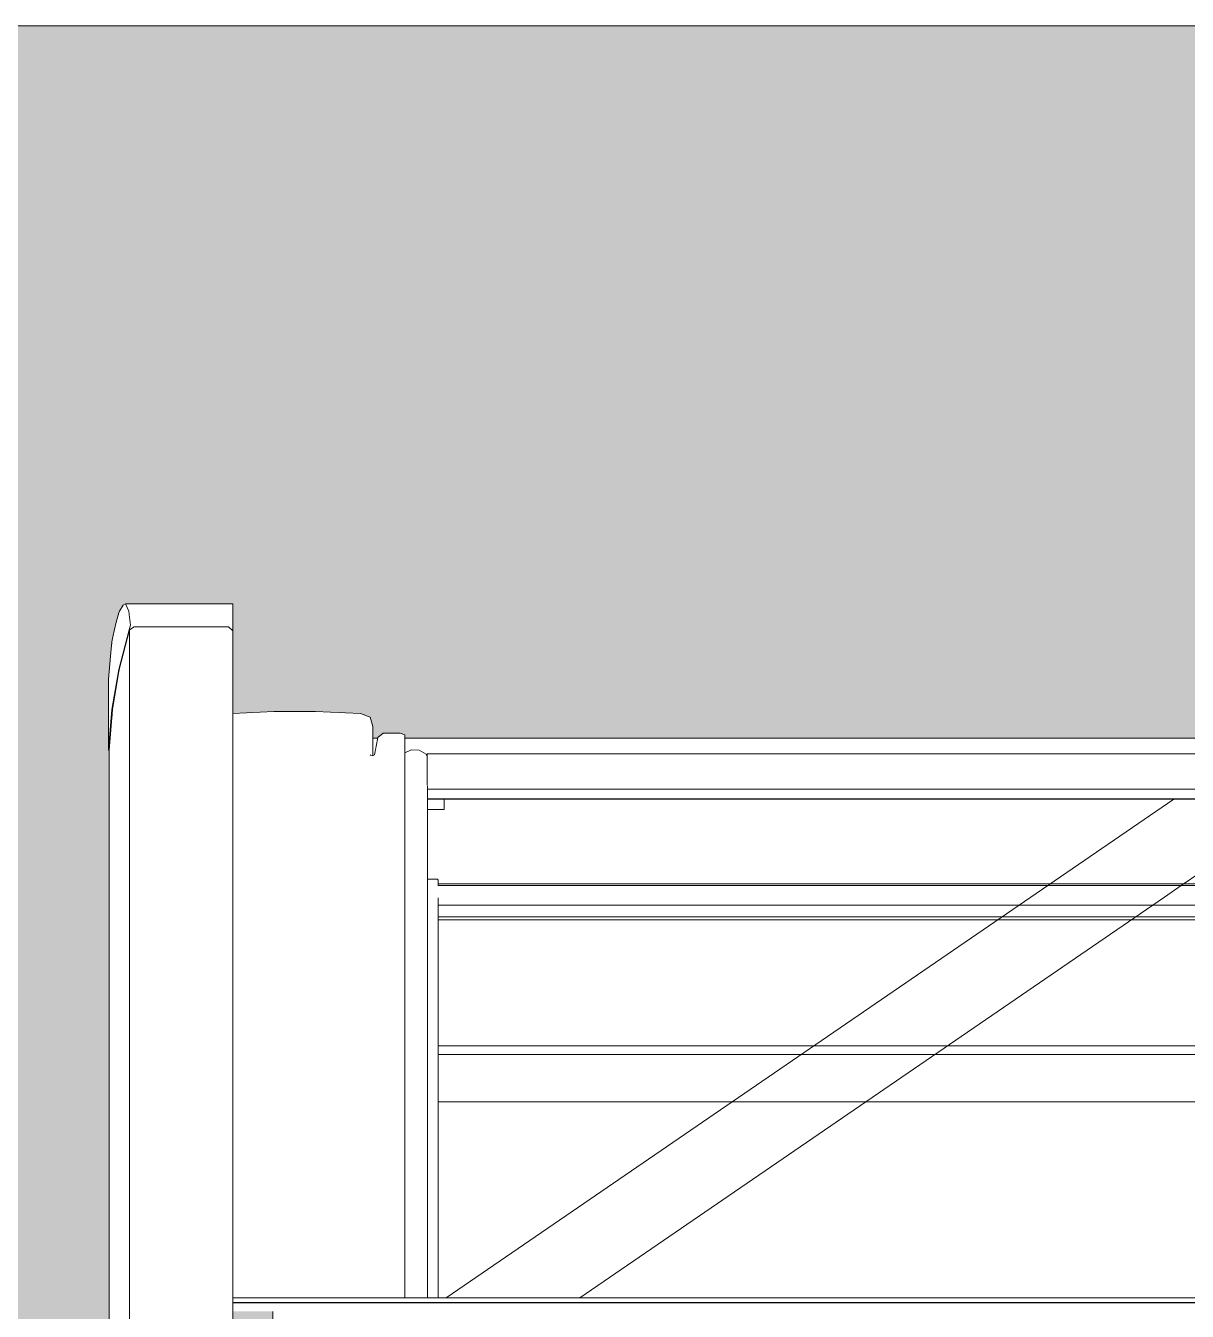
# Model space of a CAD drawing. Header units: metres. Extents: x -208 to 1512, y -277 to 123.
# Drawn here: x 7.712 to 8.165, y -0.899 to -0.399 of the extents above; entities that cross this region are included whole.
import ezdxf

# ---------------------------------------------------------------- set-up
doc = ezdxf.new("R2010")
doc.units = ezdxf.units.M
doc.header["$MEASUREMENT"] = 0
doc.linetypes.add('Wipeout_Contour', pattern=[1, 0, -1])
doc.layers.add('325 Dachfenster', color=7, linetype='Continuous')
doc.layers.add('330 Dachaufbau', color=7, linetype='Continuous')

# ---------------------------------------------------------------- blocks, each defined once
blk = doc.blocks.new('Dachfläche_7_4', base_point=(6.325, -0.39851))
at = {"layer": '330 Dachaufbau', "color": 7, "linetype": 'Continuous', "lineweight": 18, "flags": 128}
blk.add_lwpolyline([(6.325, -0.39851), (12.655, -0.39851)], dxfattribs=at)
at = {"color": 254, "linetype": 'Wipeout_Contour', "lineweight": 0, "ltscale": 38.158556}
blk.add_wipeout([(11.16835, -0.73222), (7.80835, -0.73222), (7.80835, -0.76511), (11.16835, -0.76511)], dxfattribs=at).dxf.layer = '330 Dachaufbau'
at = {"layer": '330 Dachaufbau', "linetype": 'Continuous', "lineweight": 0, "true_color": 0x000000}
h = blk.add_hatch(color=18, dxfattribs=at)
h.paths.add_polyline_path([(6.325, -0.39851), (6.325, -1.51148), (12.655, -1.51148), (12.655, -0.39851)])
h.paths.add_polyline_path([(7.80835, -1.24173), (7.80835, -0.73222), (11.16835, -0.73222), (11.16835, -1.24173)], flags=0)
at = {"layer": '330 Dachaufbau', "color": 7, "linetype": 'Continuous', "lineweight": 18, "flags": 128}
blk.add_lwpolyline([(11.16835, -0.73222), (7.80835, -0.73222)], dxfattribs=at)
at = {"color": 254, "linetype": 'Wipeout_Contour', "lineweight": 0, "ltscale": 38.186837}
blk.add_wipeout([(11.16835, -0.8121), (7.80835, -0.8121), (7.80835, -0.83559), (11.16835, -0.83559)], dxfattribs=at).dxf.layer = '330 Dachaufbau'
at = {"layer": '330 Dachaufbau', "color": 7, "linetype": 'Continuous', "lineweight": 18, "flags": 128}
blk.add_lwpolyline([(7.80835, -0.83559), (11.16835, -0.83559)], dxfattribs=at)
at = {"color": 254, "linetype": 'Wipeout_Contour', "lineweight": 0, "ltscale": 38.173574}
blk.add_wipeout([(11.16835, -0.76511), (7.80835, -0.76511), (7.80835, -0.8121), (11.16835, -0.8121)], dxfattribs=at).dxf.layer = '330 Dachaufbau'
at = {"layer": '330 Dachaufbau', "color": 7, "linetype": 'Continuous', "lineweight": 18, "flags": 128}
blk.add_lwpolyline([(7.80835, -0.73222), (7.80835, -1.24173)], dxfattribs=at)
blk = doc.blocks.new('VELUX SlopeRoofBundle[15]_4')
at = {"color": 254, "linetype": 'Wipeout_Contour', "lineweight": 0, "ltscale": 38.780738}
blk.add_wipeout([(7.7443, -0.65301), (7.7443, -0.68065), (7.7456, -0.66489), (7.7456, -0.63845), (7.74507, -0.64404)], dxfattribs=at).dxf.layer = '325 Dachfenster'
at = {"color": 254, "linetype": 'Wipeout_Contour', "lineweight": 0, "ltscale": 31.430257}
blk.add_wipeout([(7.7928, -0.67429), (7.7928, -0.89401), (7.8087, -0.89401), (7.8087, -0.67361)], dxfattribs=at).dxf.layer = '325 Dachfenster'
at = {"color": 254, "linetype": 'Wipeout_Contour', "lineweight": 0, "ltscale": 31.660687}
blk.add_wipeout([(7.8579, -0.674), (7.8579, -0.89401), (7.8598, -0.89401), (7.8598, -0.67466)], dxfattribs=at).dxf.layer = '325 Dachfenster'
at = {"color": 254, "linetype": 'Wipeout_Contour', "lineweight": 0, "ltscale": 48.060833}
blk.add_wipeout([(7.8463, -0.68263), (7.8463, -0.89401), (7.8471, -0.89401), (7.8471, -0.68293), (7.8464, -0.68268), (7.8464, -0.68267)], dxfattribs=at).dxf.layer = '325 Dachfenster'
at = {"color": 254, "linetype": 'Wipeout_Contour', "lineweight": 0, "ltscale": 32.864357}
blk.add_wipeout([(7.8685, -0.69273), (8.4715, -0.69273), (8.4715, -0.68952), (7.8685, -0.68952)], dxfattribs=at).dxf.layer = '325 Dachfenster'
at = {"color": 254, "linetype": 'Wipeout_Contour', "lineweight": 0, "ltscale": 32.867305}
blk.add_wipeout([(7.8686, -0.69965), (7.8686, -0.69974), (8.4714, -0.69974), (8.4714, -0.69965)], dxfattribs=at).dxf.layer = '325 Dachfenster'
at = {"color": 254, "linetype": 'Wipeout_Contour', "lineweight": 0, "ltscale": 31.609063}
blk.add_wipeout([(7.8443, -0.67577), (7.8443, -0.89401), (7.8463, -0.89401), (7.8463, -0.68263)], dxfattribs=at).dxf.layer = '325 Dachfenster'
at = {"color": 254, "linetype": 'Wipeout_Contour', "lineweight": 0, "ltscale": 32.866727}
blk.add_wipeout([(7.8686, -0.69624), (7.8686, -0.69965), (8.4714, -0.69965), (8.4714, -0.69624)], dxfattribs=at).dxf.layer = '325 Dachfenster'
at = {"color": 254, "linetype": 'Wipeout_Contour', "lineweight": 0, "ltscale": 31.599772}
blk.add_wipeout([(7.8425, -0.67436), (7.8425, -0.89401), (7.8443, -0.89401), (7.8443, -0.67577)], dxfattribs=at).dxf.layer = '325 Dachfenster'
at = {"color": 254, "linetype": 'Wipeout_Contour', "lineweight": 0, "ltscale": 31.617065}
blk.add_wipeout([(7.8471, -0.68293), (7.8471, -0.89401), (7.8479, -0.89401), (7.8479, -0.68255)], dxfattribs=at).dxf.layer = '325 Dachfenster'
at = {"color": 254, "linetype": 'Wipeout_Contour', "lineweight": 0, "ltscale": 32.86588}
blk.add_wipeout([(7.8686, -0.69584), (8.4714, -0.69584), (8.4714, -0.69537), (7.8686, -0.69537)], dxfattribs=at).dxf.layer = '325 Dachfenster'
at = {"color": 254, "linetype": 'Wipeout_Contour', "lineweight": 0, "ltscale": 31.561155}
blk.add_wipeout([(7.8425, -0.67436), (7.8249, -0.67361), (7.8249, -0.89401), (7.8425, -0.89401)], dxfattribs=at).dxf.layer = '325 Dachfenster'
at = {"color": 254, "linetype": 'Wipeout_Contour', "lineweight": 0, "ltscale": 31.621757}
blk.add_wipeout([(7.8492, -0.67569), (7.8479, -0.68255), (7.8479, -0.89401), (7.8492, -0.89401)], dxfattribs=at).dxf.layer = '325 Dachfenster'
at = {"color": 254, "linetype": 'Wipeout_Contour', "lineweight": 0, "ltscale": 65.6708}
blk.add_wipeout([(7.8685, -0.6943), (7.8686, -0.69458), (7.8686, -0.69537), (8.4714, -0.69537), (8.4714, -0.69458), (8.4715, -0.6943), (8.4715, -0.69344), (7.8685, -0.69344)], dxfattribs=at).dxf.layer = '325 Dachfenster'
at = {"color": 254, "linetype": 'Wipeout_Contour', "lineweight": 0, "ltscale": 31.493831}
blk.add_wipeout([(7.8087, -0.67361), (7.8087, -0.89401), (7.8249, -0.89401), (7.8249, -0.67361)], dxfattribs=at).dxf.layer = '325 Dachfenster'
at = {"color": 254, "linetype": 'Wipeout_Contour', "lineweight": 0, "ltscale": 31.626969}
blk.add_wipeout([(7.8492, -0.67569), (7.8492, -0.89401), (7.8513, -0.89401), (7.8513, -0.674)], dxfattribs=at).dxf.layer = '325 Dachfenster'
at = {"color": 254, "linetype": 'Wipeout_Contour', "lineweight": 0, "ltscale": 32.865008}
blk.add_wipeout([(7.8685, -0.69273), (7.8685, -0.69344), (8.4715, -0.69344), (8.4715, -0.69273)], dxfattribs=at).dxf.layer = '325 Dachfenster'
at = {"color": 254, "linetype": 'Wipeout_Contour', "lineweight": 0, "ltscale": 31.372051}
blk.add_wipeout([(7.7928, -0.66635), (7.7928, -0.67429), (7.8087, -0.67361), (7.8087, -0.66567)], dxfattribs=at).dxf.layer = '325 Dachfenster'
at = {"color": 254, "linetype": 'Wipeout_Contour', "lineweight": 0, "ltscale": 31.184922}
blk.add_wipeout([(7.8463, -0.66783), (7.8443, -0.67577), (7.8463, -0.68254), (7.8473, -0.67149)], dxfattribs=at).dxf.layer = '325 Dachfenster'
at = {"color": 254, "linetype": 'Wipeout_Contour', "lineweight": 0, "ltscale": 31.64392}
blk.add_wipeout([(7.8579, -0.674), (7.8513, -0.674), (7.8513, -0.89401), (7.8579, -0.89401)], dxfattribs=at).dxf.layer = '325 Dachfenster'
at = {"color": 254, "linetype": 'Wipeout_Contour', "lineweight": 0, "ltscale": 32.86603}
blk.add_wipeout([(7.8686, -0.69624), (8.4714, -0.69624), (8.4714, -0.69584), (7.8686, -0.69584)], dxfattribs=at).dxf.layer = '325 Dachfenster'
at = {"color": 254, "linetype": 'Wipeout_Contour', "lineweight": 0, "ltscale": 112.070564}
blk.add_wipeout([(7.7443, -0.68065), (7.7445, -0.68084), (7.7445, -0.68065), (7.7458, -0.66489), (7.7485, -0.64922), (7.7525, -0.63384), (7.7543, -0.63261), (7.7911, -0.63261), (7.7928, -0.63422), (7.7928, -0.63242), (7.75272, -0.63242), (7.7523, -0.63384), (7.7483, -0.64922), (7.7456, -0.66489)], dxfattribs=at).dxf.layer = '325 Dachfenster'
at = {"color": 254, "linetype": 'Wipeout_Contour', "lineweight": 0, "ltscale": 23.707217}
blk.add_wipeout([(7.8463, -0.66783), (7.8425, -0.67436), (7.8443, -0.67577)], dxfattribs=at).dxf.layer = '325 Dachfenster'
at = {"color": 254, "linetype": 'Wipeout_Contour', "lineweight": 0, "ltscale": 32.860059}
blk.add_wipeout([(8.4802, -0.67601), (7.8598, -0.67601), (7.8598, -0.67999), (8.4802, -0.67999)], dxfattribs=at).dxf.layer = '325 Dachfenster'
at = {"layer": '325 Dachfenster', "linetype": 'Continuous', "lineweight": 0, "flags": 128}
blk.add_lwpolyline([(7.8598, -0.67601), (8.4802, -0.67601)], dxfattribs=at)
at = {"color": 254, "linetype": 'Wipeout_Contour', "lineweight": 0, "ltscale": 46.847164}
blk.add_wipeout([(7.7456, -0.63845), (7.7456, -0.66489), (7.7483, -0.64922), (7.7483, -0.6272), (7.7473, -0.63076), (7.74599, -0.63647)], dxfattribs=at).dxf.layer = '325 Dachfenster'
at = {"color": 254, "linetype": 'Wipeout_Contour', "lineweight": 0, "ltscale": 39.498332}
blk.add_wipeout([(7.75218, -0.62659), (7.7523, -0.62777), (7.75281, -0.63204), (7.7928, -0.63204), (7.7928, -0.62659)], dxfattribs=at).dxf.layer = '325 Dachfenster'
at = {"color": 254, "linetype": 'Wipeout_Contour', "lineweight": 0, "ltscale": 31.504173}
blk.add_wipeout([(7.8249, -0.66567), (7.8249, -0.67361), (7.8425, -0.67436), (7.8425, -0.66642)], dxfattribs=at).dxf.layer = '325 Dachfenster'
at = {"color": 254, "linetype": 'Wipeout_Contour', "lineweight": 0, "ltscale": 114.849793}
blk.add_wipeout([(7.8598, -0.67999), (7.8598, -0.6817), (7.8622, -0.6806), (7.8653, -0.6807), (7.8681, -0.6822), (7.8685, -0.6831), (7.8685, -0.68212), (8.4715, -0.68212), (8.4715, -0.6831), (8.4719, -0.6822), (8.4747, -0.6807), (8.4778, -0.6806), (8.4802, -0.6817), (8.4802, -0.67999)], dxfattribs=at).dxf.layer = '325 Dachfenster'
at = {"color": 254, "linetype": 'Wipeout_Contour', "lineweight": 0, "ltscale": 31.356787}
blk.add_wipeout([(7.7523, -0.62777), (7.7523, -0.63384), (7.75272, -0.63242), (7.75281, -0.63204)], dxfattribs=at).dxf.layer = '325 Dachfenster'
at = {"color": 254, "linetype": 'Wipeout_Contour', "lineweight": 0, "ltscale": 31.251197}
blk.add_wipeout([(7.7445, -0.68065), (7.7445, -1.06427), (7.7458, -1.05607), (7.7458, -0.66489)], dxfattribs=at).dxf.layer = '325 Dachfenster'
at = {"color": 254, "linetype": 'Wipeout_Contour', "lineweight": 0, "ltscale": 31.445904}
blk.add_wipeout([(7.8087, -0.66567), (7.8087, -0.67361), (7.8249, -0.67361), (7.8249, -0.66567)], dxfattribs=at).dxf.layer = '325 Dachfenster'
at = {"color": 254, "linetype": 'Wipeout_Contour', "lineweight": 0, "ltscale": 24.122561}
blk.add_wipeout([(7.8425, -0.66642), (7.8425, -0.67436), (7.8463, -0.66783)], dxfattribs=at).dxf.layer = '325 Dachfenster'
at = {"color": 254, "linetype": 'Wipeout_Contour', "lineweight": 0, "ltscale": 31.670505}
blk.add_wipeout([(7.8598, -0.6817), (7.8598, -0.89401), (7.8622, -0.89401), (7.8622, -0.6806)], dxfattribs=at).dxf.layer = '325 Dachfenster'
at = {"color": 254, "linetype": 'Wipeout_Contour', "lineweight": 0, "ltscale": 32.862164}
blk.add_wipeout([(7.8685, -0.68212), (7.8685, -0.68725), (8.4715, -0.68725), (8.4715, -0.68212)], dxfattribs=at).dxf.layer = '325 Dachfenster'
at = {"color": 254, "linetype": 'Wipeout_Contour', "lineweight": 0, "ltscale": 31.225264}
blk.add_wipeout([(7.7928, -0.62373), (7.75097, -0.62373), (7.75218, -0.62659), (7.7928, -0.62659)], dxfattribs=at).dxf.layer = '325 Dachfenster'
at = {"color": 254, "linetype": 'Wipeout_Contour', "lineweight": 0, "ltscale": 55.90621}
blk.add_wipeout([(7.8473, -0.67149), (7.8463, -0.68254), (7.84633, -0.68264), (7.8464, -0.68267), (7.8464, -0.68268), (7.8471, -0.68293), (7.8473, -0.68284)], dxfattribs=at).dxf.layer = '325 Dachfenster'
at = {"color": 254, "linetype": 'Wipeout_Contour', "lineweight": 0, "ltscale": 31.681248}
blk.add_wipeout([(7.8622, -0.6806), (7.8622, -0.89401), (7.8653, -0.89401), (7.8653, -0.6807)], dxfattribs=at).dxf.layer = '325 Dachfenster'
at = {"color": 254, "linetype": 'Wipeout_Contour', "lineweight": 0, "ltscale": 32.863403}
blk.add_wipeout([(7.8685, -0.68725), (7.8685, -0.68952), (8.4715, -0.68952), (8.4715, -0.68725)], dxfattribs=at).dxf.layer = '325 Dachfenster'
at = {"layer": '325 Dachfenster', "linetype": 'Continuous', "lineweight": 0, "flags": 128}
for points in [[(7.8473, -0.67149), (7.8463, -0.66783)], [(7.8622, -0.6806), (7.8598, -0.6817)]]:
    blk.add_lwpolyline(points, dxfattribs=at)
at = {"color": 254, "linetype": 'Wipeout_Contour', "lineweight": 0, "ltscale": 61.983958}
blk.add_wipeout([(7.7483, -0.6272), (7.7483, -0.64922), (7.7523, -0.63384), (7.7523, -0.62777), (7.75218, -0.62659), (7.75097, -0.62373), (7.75, -0.62414), (7.7486, -0.6265)], dxfattribs=at).dxf.layer = '325 Dachfenster'
at = {"color": 254, "linetype": 'Wipeout_Contour', "lineweight": 0, "ltscale": 23.239425}
blk.add_wipeout([(7.84437, -0.67601), (7.84553, -0.67999), (7.84555, -0.67999)], dxfattribs=at).dxf.layer = '325 Dachfenster'
at = {"color": 254, "linetype": 'Wipeout_Contour', "lineweight": 0, "ltscale": 31.693363}
blk.add_wipeout([(7.8681, -0.6822), (7.8653, -0.6807), (7.8653, -0.89401), (7.8681, -0.89401)], dxfattribs=at).dxf.layer = '325 Dachfenster'
at = {"layer": '325 Dachfenster', "linetype": 'Continuous', "lineweight": 0, "flags": 128}
for points in [[(7.75097, -0.62373), (7.7928, -0.62373)], [(7.8653, -0.6807), (7.8622, -0.6806)]]:
    blk.add_lwpolyline(points, dxfattribs=at)
at = {"color": 254, "linetype": 'Wipeout_Contour', "lineweight": 0, "ltscale": 31.256429}
blk.add_wipeout([(7.75272, -0.63242), (7.7928, -0.63242), (7.7928, -0.63204), (7.75281, -0.63204)], dxfattribs=at).dxf.layer = '325 Dachfenster'
at = {"color": 254, "linetype": 'Wipeout_Contour', "lineweight": 0, "ltscale": 39.459965}
blk.add_wipeout([(7.7458, -0.66489), (7.7458, -1.05607), (7.7463, -1.05292), (7.7485, -1.04422), (7.7485, -0.64922)], dxfattribs=at).dxf.layer = '325 Dachfenster'
at = {"color": 254, "linetype": 'Wipeout_Contour', "lineweight": 0, "ltscale": 31.978295}
blk.add_wipeout([(7.84914, -0.67601), (7.8473, -0.67601), (7.8473, -0.67999), (7.84839, -0.67999)], dxfattribs=at).dxf.layer = '325 Dachfenster'
at = {"color": 254, "linetype": 'Wipeout_Contour', "lineweight": 0, "ltscale": 46.846857}
blk.add_wipeout([(7.8685, -0.6831), (7.8681, -0.6822), (7.8681, -0.89401), (7.8686, -0.89401), (7.8686, -0.69458), (7.8685, -0.6943)], dxfattribs=at).dxf.layer = '325 Dachfenster'
at = {"layer": '325 Dachfenster', "linetype": 'Continuous', "lineweight": 0, "flags": 128}
for points in [[(7.7443, -0.65301), (7.7443, -0.68065)], [(7.8492, -0.67569), (7.8513, -0.674)], [(7.8513, -0.674), (7.8579, -0.674), (7.8598, -0.67466)], [(7.7443, -0.68065), (7.7445, -0.68084)], [(7.7445, -0.68065), (7.7445, -1.06427)], [(7.8473, -0.67601), (7.84914, -0.67601)], [(7.8681, -0.6822), (7.8653, -0.6807)], [(7.8685, -0.6831), (7.8681, -0.6822)], [(7.8685, -0.68212), (7.8685, -0.68725), (7.8685, -0.68952), (7.8685, -0.69273), (7.8685, -0.69344), (7.8685, -0.6943)], [(7.8685, -0.68212), (8.4715, -0.68212)], [(7.8686, -0.69584), (8.4714, -0.69584)]]:
    blk.add_lwpolyline(points, dxfattribs=at)
at = {"color": 254, "linetype": 'Wipeout_Contour', "lineweight": 0, "ltscale": 61.843962}
blk.add_wipeout([(7.7485, -0.64922), (7.7485, -1.04422), (7.7504, -1.03671), (7.75151, -1.03411), (7.75189, -1.03349), (7.7523, -1.0319), (7.7525, -1.03123), (7.7525, -0.63384)], dxfattribs=at).dxf.layer = '325 Dachfenster'
at = {"color": 254, "linetype": 'Wipeout_Contour', "lineweight": 0, "ltscale": 31.424264}
blk.add_wipeout([(7.7911, -0.63261), (7.7911, -1.03016), (7.7928, -1.03016), (7.7928, -0.63422)], dxfattribs=at).dxf.layer = '325 Dachfenster'
at = {"color": 254, "linetype": 'Wipeout_Contour', "lineweight": 0, "ltscale": 39.059396}
blk.add_wipeout([(7.84555, -0.67999), (7.84553, -0.67999), (7.8463, -0.68263), (7.84633, -0.68264), (7.8463, -0.68254)], dxfattribs=at).dxf.layer = '325 Dachfenster'
at = {"color": 254, "linetype": 'Wipeout_Contour', "lineweight": 0, "ltscale": 32.961461}
blk.add_wipeout([(7.8686, -0.89401), (7.8759, -0.89401), (8.15942, -0.69974), (7.8686, -0.69974)], dxfattribs=at).dxf.layer = '325 Dachfenster'
at = {"layer": '325 Dachfenster', "linetype": 'Continuous', "lineweight": 0, "flags": 128}
for points in [[(7.8686, -0.73098), (7.8725, -0.73098)], [(7.8725, -0.73098), (7.8727, -0.73126)], [(7.8727, -0.73126), (7.8727, -0.73343)]]:
    blk.add_lwpolyline(points, dxfattribs=at)
at = {"color": 254, "linetype": 'Wipeout_Contour', "lineweight": 0, "ltscale": 31.348075}
blk.add_wipeout([(7.7543, -0.63261), (7.7543, -1.03016), (7.7911, -1.03016), (7.7911, -0.63261)], dxfattribs=at).dxf.layer = '325 Dachfenster'
at = {"color": 254, "linetype": 'Wipeout_Contour', "lineweight": 0, "ltscale": 32.000311}
blk.add_wipeout([(7.8473, -0.68284), (7.8479, -0.68255), (7.84839, -0.67999), (7.8473, -0.67999)], dxfattribs=at).dxf.layer = '325 Dachfenster'
at = {"color": 254, "linetype": 'Wipeout_Contour', "lineweight": 0, "ltscale": 32.904908}
blk.add_wipeout([(8.15942, -0.69974), (7.8759, -0.89401), (8.4641, -0.89401), (8.18058, -0.69974)], dxfattribs=at).dxf.layer = '325 Dachfenster'
at = {"layer": '325 Dachfenster', "linetype": 'Continuous', "lineweight": 0, "flags": 128}
for points in [[(7.7928, -0.63204), (7.7928, -0.62659), (7.7928, -0.62373)], [(7.7911, -0.63261), (7.7928, -0.63422)], [(7.7928, -0.63242), (7.7928, -0.63204)], [(7.7928, -0.63422), (7.7928, -0.63242)], [(7.8463, -0.66783), (7.8425, -0.66642), (7.8249, -0.66567), (7.8087, -0.66567), (7.7928, -0.66635)], [(7.8473, -0.68284), (7.8473, -0.67149)], [(7.8479, -0.68255), (7.8492, -0.67569)], [(7.84633, -0.68264), (7.8463, -0.68254)], [(7.8464, -0.68267), (7.8464, -0.68268)], [(7.8464, -0.68268), (7.8471, -0.68293)], [(7.8471, -0.68293), (7.8479, -0.68255)], [(7.8686, -0.69965), (8.4714, -0.69965)], [(7.8686, -0.69974), (8.4714, -0.69974)], [(7.8751, -0.69974), (7.8751, -0.69982)], [(7.8751, -0.69982), (7.8751, -0.70059)], [(7.8751, -0.70059), (7.8751, -0.7038)], [(7.8751, -0.7038), (7.8686, -0.7038)], [(7.87257, -0.73343), (8.46743, -0.73343)], [(7.8727, -0.73275), (8.4673, -0.73275)], [(7.8727, -0.7411), (8.4673, -0.7411)], [(7.8727, -0.74563), (8.4673, -0.74563)], [(7.8727, -0.74673), (8.4673, -0.74673)], [(7.8727, -0.79585), (8.4673, -0.79585)], [(7.8727, -0.79923), (8.4673, -0.79923)], [(7.8727, -0.81769), (8.4673, -0.81769)]]:
    blk.add_lwpolyline(points, dxfattribs=at)
at = {"color": 254, "linetype": 'Wipeout_Contour', "lineweight": 0, "ltscale": 47.737673}
blk.add_wipeout([(7.7525, -1.03123), (7.75275, -1.03038), (7.75283, -1.03016), (7.7543, -1.03016), (7.7543, -0.63261), (7.7525, -0.63384)], dxfattribs=at).dxf.layer = '325 Dachfenster'
at = {"color": 254, "linetype": 'Wipeout_Contour', "lineweight": 0, "ltscale": 32.947013}
blk.add_wipeout([(8.5472, -0.89401), (7.7928, -0.89401), (7.7928, -0.89575), (8.5472, -0.89575)], dxfattribs=at).dxf.layer = '325 Dachfenster'
at = {"layer": '325 Dachfenster', "linetype": 'Continuous', "lineweight": 0, "flags": 128}
for points in [[(7.7443, -0.65301), (7.74507, -0.64404), (7.7456, -0.63845), (7.74599, -0.63647), (7.7473, -0.63076), (7.7483, -0.6272), (7.7486, -0.6265), (7.75, -0.62414), (7.75097, -0.62373), (7.75218, -0.62659), (7.7523, -0.62777), (7.75281, -0.63204)], [(7.75272, -0.63242), (7.7523, -0.63384), (7.7483, -0.64922), (7.7456, -0.66489), (7.7443, -0.68065)], [(7.7445, -0.68065), (7.7458, -0.66489), (7.7485, -0.64922), (7.7525, -0.63384)], [(7.7525, -0.63384), (7.7543, -0.63261)], [(7.7525, -0.63384), (7.7525, -1.03123)], [(7.75272, -0.63242), (7.75281, -0.63204)], [(7.7543, -0.63261), (7.7911, -0.63261)]]:
    blk.add_lwpolyline(points, dxfattribs=at)
at = {"color": 254, "linetype": 'Wipeout_Contour', "lineweight": 0, "ltscale": 32.947598}
blk.add_wipeout([(8.5472, -0.89593), (7.7928, -0.89593), (7.7928, -0.89652), (8.5472, -0.89652)], dxfattribs=at).dxf.layer = '325 Dachfenster'
at = {"color": 254, "linetype": 'Wipeout_Contour', "lineweight": 0, "ltscale": 32.948608}
blk.add_wipeout([(7.7928, -0.89922), (8.5472, -0.89922), (8.5472, -0.89768), (7.7928, -0.89768)], dxfattribs=at).dxf.layer = '325 Dachfenster'
at = {"color": 254, "linetype": 'Wipeout_Contour', "lineweight": 0, "ltscale": 32.94742}
blk.add_wipeout([(7.7928, -0.89593), (8.5472, -0.89593), (8.5472, -0.89575), (7.7928, -0.89575)], dxfattribs=at).dxf.layer = '325 Dachfenster'
at = {"layer": '325 Dachfenster', "linetype": 'Continuous', "lineweight": 0, "flags": 128}
for points in [[(7.8598, -0.67466), (7.8598, -0.89401)], [(7.8686, -0.69458), (7.8686, -0.89401)], [(8.15942, -0.69974), (7.8759, -0.89401)], [(8.17, -0.7282), (8.16236, -0.73343), (8.15587, -0.73788), (7.92801, -0.89401)], [(7.8727, -0.73814), (7.8727, -0.89401)], [(8.5472, -0.89401), (7.7928, -0.89401)]]:
    blk.add_lwpolyline(points, dxfattribs=at)
at = {"color": 254, "linetype": 'Wipeout_Contour', "lineweight": 0, "ltscale": 32.947998}
blk.add_wipeout([(8.5472, -0.89652), (7.7928, -0.89652), (7.7928, -0.89768), (8.5472, -0.89768)], dxfattribs=at).dxf.layer = '325 Dachfenster'
at = {"layer": '325 Dachfenster', "linetype": 'Continuous', "lineweight": 0, "flags": 128}
for points in [[(7.7928, -0.63422), (7.7928, -1.03016)], [(8.5472, -0.89575), (7.7928, -0.89575)]]:
    blk.add_lwpolyline(points, dxfattribs=at)
blk = doc.blocks.new('Dachfläche_31_4', base_point=(11.26, -0.41767))
at = {"layer": '325 Dachfenster', "color": 7, "linetype": 'Continuous', "lineweight": 13, "true_color": 0xf4f4f4, "flags": 128}
for points in [[(7.8727, -0.83465), (8.4673, -0.83465)], [(8.4673, -0.85476), (7.8727, -0.85476)]]:
    blk.add_lwpolyline(points, dxfattribs=at)
at = {"layer": '325 Dachfenster', "linetype": 'Continuous', "lineweight": 0}
blk.add_blockref('VELUX SlopeRoofBundle[15]_4', (0, 0), dxfattribs=at)

msp = doc.modelspace()

# ---------------------------------------------------------------- block references
at = {"layer": '330 Dachaufbau', "color": 7, "linetype": 'Continuous', "lineweight": 18}
msp.add_blockref('Dachfläche_7_4', (6.325, -0.39851), dxfattribs=at)

# ---------------------------------------------------------------- next in the draw order: block references
at = {"layer": '325 Dachfenster', "color": 7, "linetype": 'Continuous', "lineweight": 13, "true_color": 0xf4f4f4}
msp.add_blockref('Dachfläche_31_4', (11.26, -0.41767), dxfattribs=at)

doc.saveas('drawing.dxf')
